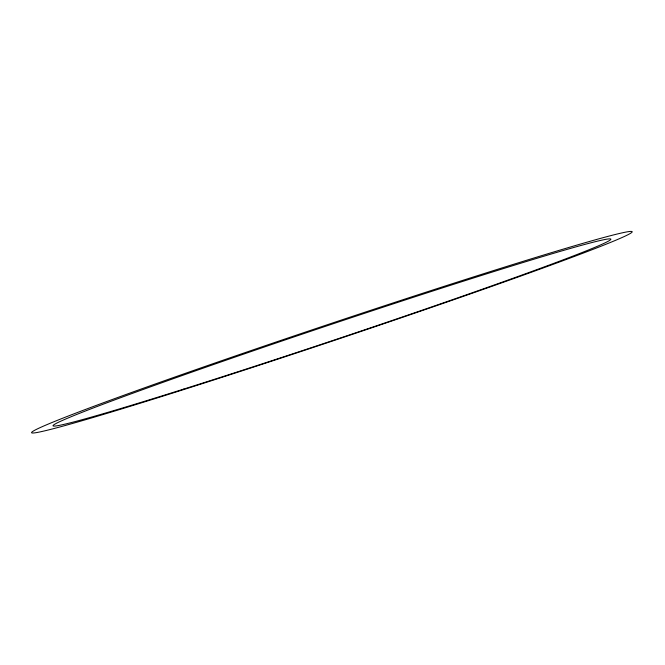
<?xml version="1.0" encoding="UTF-8"?>
<svg xmlns="http://www.w3.org/2000/svg" width="665" height="665" viewBox="0 0 665 665"><rect width="100%" height="100%" fill="white"/><g stroke="black" fill="none" stroke-linecap="round" stroke-linejoin="round"><path stroke-width="1" d="M167.954 394.553A316.648 8.529 -18.5 0 0 631.75 232.442A316.648 8.529 -18.5 0 0 195.967 369.632A316.648 8.529 -18.5 0 0 167.954 394.553M183.681 389.091A294.055 7.889 -18.5 0 0 610.653 239.608A294.055 7.889 -18.5 0 0 201.595 368.701A294.055 7.889 -18.5 0 0 183.681 389.091"/></g></svg>
